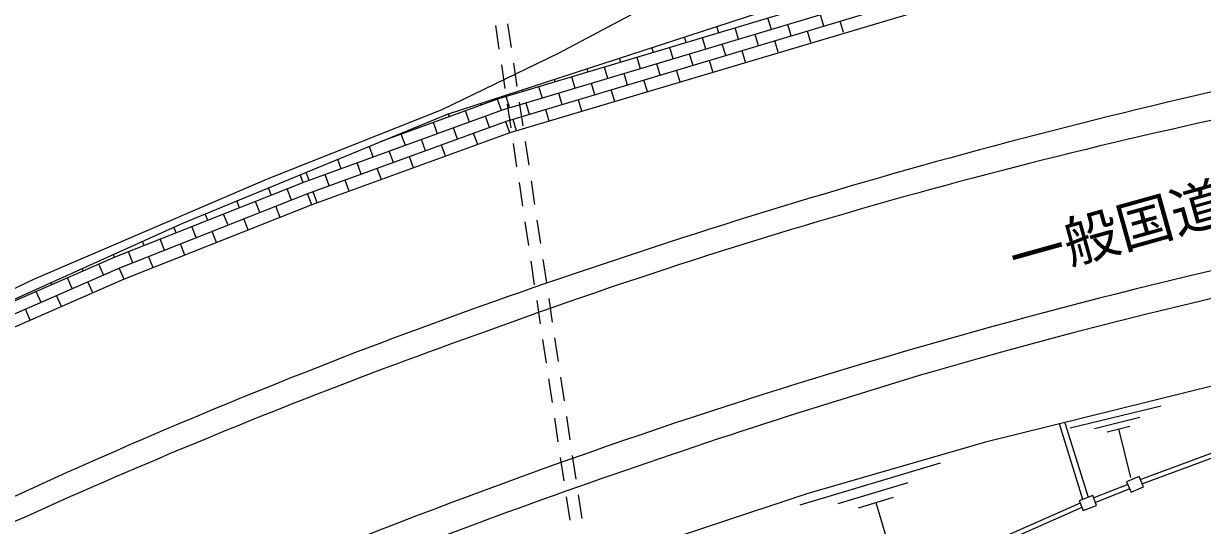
# Model space of a CAD drawing. Units: millimetres, scale not verified. Extents: x 40000 to 680000, y 20000 to 380000.
# Drawn here: x 289013 to 363222, y 286494 to 318102 of the extents above; entities that cross this region are included whole.
import ezdxf
from ezdxf.enums import TextEntityAlignment as Align

# ---------------------------------------------------------------- set-up
doc = ezdxf.new("R2010")
doc.units = ezdxf.units.MM
doc.header["$LTSCALE"] = 1000
doc.layers.add('M-BGD', color=7, linetype='Continuous', lineweight=25)
doc.styles.add('ＭＳ ゴシック', font='')
doc.styles.get('ＭＳ ゴシック').set_extended_font_data('MS Gothic')

msp = doc.modelspace()

# ---------------------------------------------------------------- linework, layer by layer
at = {"layer": 'M-BGD'}
for p, q in [((344698, 321098), (318911, 313355)), ((345001, 320406), (319147, 312642)), ((345305, 319714), (319383, 311930)), ((336087, 317729), (335871, 318448)), ((339391, 317939), (339176, 318657)), ((318962, 316490), (318739, 317973)), ((319720, 316604), (319497, 318087)), ((332783, 317520), (332660, 317927)), ((334028, 317111), (333812, 317829)), ((337332, 317320), (337117, 318039)), ((338578, 316911), (338362, 317630)), ((340637, 317530), (340421, 318248)), ((330723, 316902), (330616, 317260)), ((331969, 316493), (331753, 317211)), ((335273, 316702), (335057, 317420)), ((336518, 316293), (336303, 317011)), ((328664, 316284), (328571, 316593)), ((329910, 315874), (329694, 316593)), ((331155, 315465), (330939, 316184)), ((333214, 316084), (332998, 316802)), ((334459, 315675), (334244, 316393)), ((319332, 314018), (319110, 315501)), ((320090, 314131), (319868, 315615)), ((326605, 315665), (326527, 315926)), ((327850, 315256), (327635, 315974)), ((329096, 314847), (328880, 315565)), ((332400, 315056), (332184, 315774)), ((323732, 314019), (323516, 314738)), ((324546, 315047), (324482, 315259)), ((325791, 314638), (325575, 315356)), ((327036, 314229), (326821, 314947)), ((330341, 314438), (330125, 315156)), ((320428, 313810), (320393, 313925)), ((321673, 313401), (321457, 314119)), ((322487, 314429), (322438, 314592)), ((324977, 313610), (324762, 314329)), ((326223, 313201), (326007, 313919)), ((328282, 313819), (328066, 314538)), ((318911, 313355), (311461, 310646)), ((319107, 312628), (318850, 313333)), ((319614, 312783), (319398, 313501)), ((322918, 312992), (322702, 313710)), ((324163, 312583), (323948, 313301)), ((319147, 312642), (306626, 308090)), ((317086, 311893), (316830, 312598)), ((317840, 312965), (317799, 313078)), ((319703, 311545), (319481, 313029)), ((320461, 311659), (320239, 313142)), ((320859, 312374), (320643, 313092)), ((322104, 311964), (321889, 312683)), ((319383, 311930), (306892, 307388)), ((315065, 311158), (314809, 311863)), ((315819, 312231), (315754, 312411)), ((318353, 311556), (318096, 312260)), ((319619, 311218), (319363, 311923)), ((320045, 311346), (319829, 312064)), ((313045, 310424), (312789, 311128)), ((313799, 311496), (313763, 311595)), ((316332, 310821), (316076, 311526)), ((317599, 310483), (317342, 311188)), ((311024, 309689), (310779, 310364)), ((311778, 310761), (311773, 310774)), ((314311, 310086), (314055, 310791)), ((315578, 309749), (315322, 310453)), ((320074, 309073), (319851, 310556)), ((320832, 309186), (320609, 310670)), ((309004, 308954), (308789, 309544)), ((312291, 309351), (312035, 310056)), ((313557, 309014), (313301, 309719)), ((306983, 308219), (306800, 308724)), ((310270, 308617), (310014, 309321)), ((311537, 308279), (311281, 308984)), ((306626, 308090), (294758, 303399)), ((306607, 308082), (306416, 308566)), ((308250, 307882), (307993, 308587)), ((309516, 307544), (309260, 308249)), ((320445, 306600), (320222, 308084)), ((321203, 306714), (320980, 308198)), ((306892, 307388), (295046, 302707)), ((304608, 307292), (304428, 307746)), ((305883, 306989), (305607, 307687)), ((307158, 306687), (306883, 307384)), ((307496, 306810), (307239, 307514)), ((302608, 306502), (302440, 306927)), ((303883, 306199), (303608, 306897)), ((305159, 305897), (304883, 306594)), ((300609, 305711), (300452, 306107)), ((301884, 305409), (301608, 306106)), ((303159, 305107), (302884, 305804)), ((298609, 304921), (298471, 305270)), ((299884, 304619), (299609, 305316)), ((301160, 304316), (300884, 305014)), ((320816, 304128), (320593, 305612)), ((321574, 304242), (321351, 305725)), ((296610, 304131), (296509, 304386)), ((297885, 303828), (297609, 304526)), ((294732, 303388), (294660, 303554)), ((295885, 303038), (295610, 303736)), ((299160, 303526), (298885, 304224)), ((294758, 303399), (286080, 299593)), ((294049, 302269), (293748, 302956)), ((297161, 302736), (296885, 303433)), ((321186, 301656), (320964, 303139)), ((321944, 301769), (321722, 303253)), ((295046, 302707), (286388, 298910)), ((292080, 301406), (291779, 302093)), ((292763, 302524), (292699, 302671)), ((295335, 302014), (295034, 302701)), ((290794, 301661), (290738, 301789)), ((293366, 301151), (293065, 301838)), ((290111, 300542), (289810, 301229)), ((291397, 300287), (291096, 300974)), ((321557, 299183), (321335, 300667)), ((322315, 299297), (322093, 300781)), ((289428, 299424), (289127, 300111)), ((321928, 296711), (321705, 298194)), ((322686, 296825), (322463, 298308)), ((322299, 294239), (322076, 295722)), ((323057, 294352), (322834, 295836)), ((354900, 292632), (360620, 294036)), ((322670, 291766), (322447, 293250)), ((323428, 291880), (323205, 293363)), ((356424, 292602), (359284, 293303)), ((355700, 288138), (354223, 292887)), ((354555, 292959), (356037, 288272)), ((357233, 292396), (358662, 292747)), ((357947, 292571), (358696, 289521)), ((323040, 289294), (322818, 290777)), ((323798, 289408), (323576, 290891)), ((337896, 287800), (346741, 290440)), ((340283, 287870), (344706, 289190)), ((358644, 288796), (356488, 287946)), ((323411, 286822), (323189, 288305)), ((324169, 286935), (323947, 288419)), ((341565, 287611), (343776, 288271)), ((342670, 287941), (344078, 283224))]:
    msp.add_line(p, q, dxfattribs=at)
for points in [[(261560, 288275), (275951, 295459), (289668, 302014), (304377, 308333), (315368, 312687), (322696, 316245), (328006, 319059), (335281, 323307), (340750, 326175), (345157, 327874), (349370, 328900), (353529, 329237)], [(403863, 296882), (399448, 300620), (396864, 301717), (375270, 297717), (364154, 295345), (349570, 291734), (338313, 288478), (326560, 284584), (312011, 279097), (303515, 275592), (292428, 270630), (279552, 264435), (266702, 257479), (256772, 251798), (249922, 247337)], [(390103, 298018), (382146, 296529), (370723, 293597), (359335, 289388), (359323, 289383)], [(390166, 297725), (382211, 296236), (370812, 293310), (359441, 289107)], [(358535, 289075), (356381, 288226), (356378, 288225)], [(355521, 287908), (355518, 287907), (342620, 282196), (332425, 277575), (324447, 273480)], [(355631, 287629), (342742, 281923), (332555, 277305), (324587, 273215)]]:
    msp.add_lwpolyline(points, dxfattribs=at)
for points in [[(353915, 327422), (354724, 326531), (344608, 318652), (319619, 311218), (307158, 306687), (295335, 302014), (286697, 298226), (272396, 291571), (262448, 286544), (261835, 287738), (275842, 294759), (285895, 299609), (299029, 305521), (315706, 312396), (344262, 321712)], [(358732, 288589), (359519, 288925), (359239, 289581), (358452, 289245)], [(355712, 287425), (356561, 287760), (356316, 288382), (355466, 288046)]]:
    msp.add_lwpolyline(points, close=True, dxfattribs=at)
for centre, radius, start, end in [((453001, -74565), 398469, 100.1421, 108.72063), ((438517, -29791), 349866, 100.49611, 110.13666), ((468077, -165021), 479028, 92.8993, 102.76137), ((438113, -19012), 328306, 97.72375, 106.26704), ((438047, -36286), 357421, 108.41958, 117.17197), ((452694, -74296), 387178, 103.50677, 114.45125), ((441295, -49058), 368934, 109.51163, 117.05832), ((478198, -147490), 462876, 106.57551, 112.7581)]:
    msp.add_arc(centre, radius, start, end, dxfattribs=at)

# ---------------------------------------------------------------- texts
at = {"layer": 'M-BGD', "style": 'ＭＳ ゴシック'}
msp.add_text('一般国道２号', height=2566, rotation=15.624, dxfattribs=at).set_placement((361265, 306048), align=Align.MIDDLE_CENTER)

doc.saveas('drawing.dxf')
